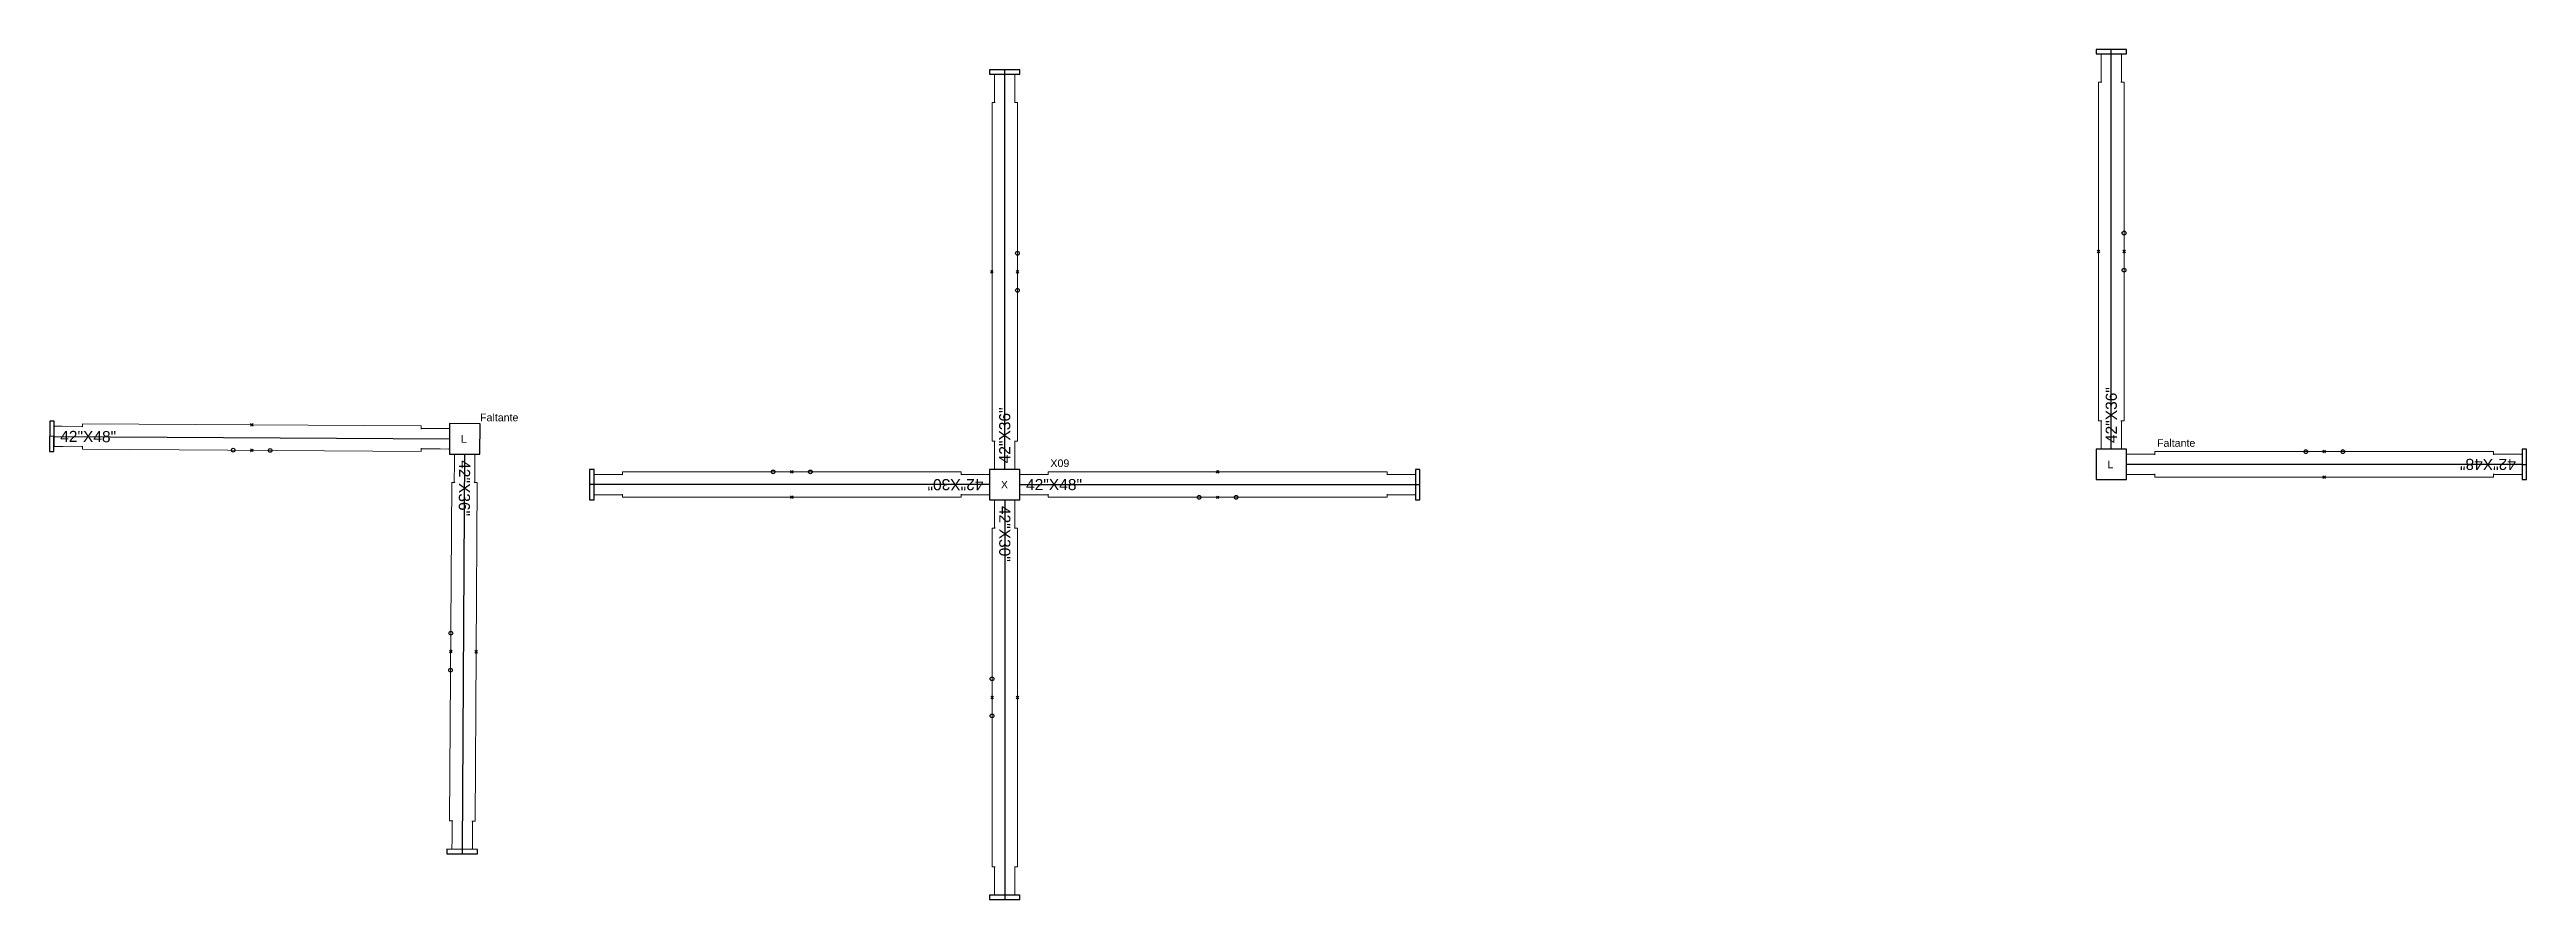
# Model space of a CAD drawing. Header units: millimetres. Extents: x 2204.17 to 2210.85, y 1782.47 to 1784.76.
import ezdxf

# ---------------------------------------------------------------- set-up
doc = ezdxf.new("R2010")
doc.units = ezdxf.units.MM
for name, color, linetype in [('DD2D', 7, 'Continuous'), ('DD2D_Geometry', 7, 'Continuous'), ('Id Unión', 7, 'Continuous')]:
    doc.layers.add(name, color=color, linetype=linetype)
doc.styles.get("Standard").update_dxf_attribs({"font": 'arial.ttf'})

# ---------------------------------------------------------------- blocks, each defined once
blk = doc.blocks.new('DD101042482D')
at = {"color": 5, "linetype": 'Continuous', "lineweight": 0}
for p, q in [((0, -0.0255), (0, 0.0255)), ((0.0017, 0.0275), (0.0218, 0.0275)), ((0.002, 0.0275), (0.0215, 0.0275)), ((0.0747, 0.0275), (0.0215, 0.0275)), ((0.0747, 0.0275), (0.075, 0.0275)), ((0.0765, 0.026), (0.0765, 0.0343)), ((0.9905, 0.0343), (0.0765, 0.0343)), ((0.9905, 0.0343), (0.9905, 0.026)), ((0.9923, 0.0275), (0.992, 0.0275)), ((0.9923, 0.0275), (1.0455, 0.0275)), ((1.0653, 0.0275), (1.0452, 0.0275)), ((1.065, 0.0275), (1.0455, 0.0275)), ((1.067, -0.0255), (1.067, 0.0255)), ((0.025, -0.0275), (0.002, -0.0275)), ((0.025, -0.0275), (0.0747, -0.0275)), ((0.0747, -0.0275), (0.075, -0.0275)), ((0.0765, -0.0343), (0.0765, -0.026)), ((0.9905, -0.0343), (0.0765, -0.0343)), ((0.9905, -0.026), (0.9905, -0.0343)), ((0.9923, -0.0275), (0.992, -0.0275)), ((1.042, -0.0275), (0.9923, -0.0275)), ((1.042, -0.0275), (1.065, -0.0275))]:
    blk.add_line(p, q, dxfattribs=at)
at = {"color": 5}
for p, q in [((0.53, 0.0379), (0.537, 0.0308)), ((0.53, 0.0308), (0.537, 0.0379)), ((0.53, -0.0379), (0.537, -0.0308)), ((0.53, -0.0308), (0.537, -0.0379))]:
    blk.add_line(p, q, dxfattribs=at)
for centre in [(0.4835, -0.0343), (0.5835, -0.0343)]:
    blk.add_circle(centre, 0.005, dxfattribs=at)
at = {"color": 5, "linetype": 'Continuous', "lineweight": 0}
for centre, radius, start, end in [((0.002, 0.0255), 0.00203, 90, 180), ((0.075, 0.026), 0.00151, 10.02098, 90), ((0.075, 0.026), 0.00151, 0, 10.02098), ((0.992, 0.026), 0.00151, 90, 169.97902), ((0.992, 0.026), 0.00151, 169.97902, 180), ((0.992, 0.026), 0.00151, 169.97902, 180), ((1.065, 0.0255), 0.00203, 0, 90), ((0.002, -0.0255), 0.00203, 180, 270), ((0.075, -0.026), 0.00151, 270, 349.97902), ((0.075, -0.026), 0.00151, 349.97902, 0), ((0.992, -0.026), 0.00151, 180, 190.02098), ((0.992, -0.026), 0.00151, 180, 190.02098), ((0.992, -0.026), 0.00151, 190.02098, 270), ((1.065, -0.0255), 0.00203, 270, 0)]:
    blk.add_arc(centre, radius, start, end, dxfattribs=at)
at = {"color": 5}
for p in [(0.5335, 0.0343), (0.5335, -0.0343)]:
    blk.add_point(p, dxfattribs=at)
at = {"insert": (0.0165, 0.0151), "char_height": 0.03, "attachment_point": 1}
blk.add_mtext_dynamic_manual_height_columns('42"X48"', width=75.494015, gutter_width=12.5, heights=[0], dxfattribs=at)
blk = doc.blocks.new('SPACE_DD10104248')
blk.add_blockref('DD101042482D', (0, 0))
blk = doc.blocks.new('DD3021482D')
for p, q in [((0, 0.041), (0, -0.041)), ((0.012, 0.041), (0, 0.041)), ((0.012, -0.041), (0.012, 0.041)), ((0, -0.041), (0.012, -0.041))]:
    blk.add_line(p, q)
blk = doc.blocks.new('SPACE_DD302148')
blk.add_blockref('DD3021482D', (0, 0))
blk = doc.blocks.new('DD101042362D')
at = {"color": 4, "linetype": 'Continuous', "lineweight": 0}
for p, q in [((0, -0.0255), (0, 0.0255)), ((0.0017, 0.0275), (0.0218, 0.0275)), ((0.002, 0.0275), (0.0215, 0.0275)), ((0.0747, 0.0275), (0.0215, 0.0275)), ((0.0747, 0.0275), (0.075, 0.0275)), ((0.0765, 0.026), (0.0765, 0.0343)), ((0.9905, 0.0343), (0.0765, 0.0343)), ((0.9905, 0.0343), (0.9905, 0.026)), ((0.9923, 0.0275), (0.992, 0.0275)), ((0.9923, 0.0275), (1.0455, 0.0275)), ((1.0653, 0.0275), (1.0452, 0.0275)), ((1.065, 0.0275), (1.0455, 0.0275)), ((1.067, -0.0255), (1.067, 0.0255)), ((0.025, -0.0275), (0.002, -0.0275)), ((0.025, -0.0275), (0.0747, -0.0275)), ((0.0747, -0.0275), (0.075, -0.0275)), ((0.0765, -0.0343), (0.0765, -0.026)), ((0.9905, -0.0343), (0.0765, -0.0343)), ((0.9905, -0.026), (0.9905, -0.0343)), ((0.9923, -0.0275), (0.992, -0.0275)), ((1.042, -0.0275), (0.9923, -0.0275)), ((1.042, -0.0275), (1.065, -0.0275))]:
    blk.add_line(p, q, dxfattribs=at)
at = {"color": 4}
for p, q in [((0.53, 0.0379), (0.537, 0.0308)), ((0.53, 0.0308), (0.537, 0.0379)), ((0.53, -0.0379), (0.537, -0.0308)), ((0.53, -0.0308), (0.537, -0.0379))]:
    blk.add_line(p, q, dxfattribs=at)
for centre in [(0.4835, -0.0343), (0.5835, -0.0343)]:
    blk.add_circle(centre, 0.005, dxfattribs=at)
at = {"color": 4, "linetype": 'Continuous', "lineweight": 0}
for centre, radius, start, end in [((0.002, 0.0255), 0.00203, 90, 180), ((0.075, 0.026), 0.00151, 10.02098, 90), ((0.075, 0.026), 0.00151, 0, 10.02098), ((0.992, 0.026), 0.00151, 90, 169.97902), ((0.992, 0.026), 0.00151, 169.97902, 180), ((0.992, 0.026), 0.00151, 169.97902, 180), ((1.065, 0.0255), 0.00203, 0, 90), ((0.002, -0.0255), 0.00203, 180, 270), ((0.075, -0.026), 0.00151, 270, 349.97902), ((0.075, -0.026), 0.00151, 349.97902, 0), ((0.992, -0.026), 0.00151, 180, 190.02098), ((0.992, -0.026), 0.00151, 180, 190.02098), ((0.992, -0.026), 0.00151, 190.02098, 270), ((1.065, -0.0255), 0.00203, 270, 0)]:
    blk.add_arc(centre, radius, start, end, dxfattribs=at)
at = {"color": 4}
for p in [(0.5335, 0.0343), (0.5335, -0.0343)]:
    blk.add_point(p, dxfattribs=at)
at = {"insert": (0.0165, 0.0151), "char_height": 0.03, "attachment_point": 1}
blk.add_mtext_dynamic_manual_height_columns('42"X36"', width=75.494015, gutter_width=12.5, heights=[0], dxfattribs=at)
blk = doc.blocks.new('SPACE_DD10104236')
blk.add_blockref('DD101042362D', (0, 0))
blk = doc.blocks.new('DD3021362D')
for p, q in [((0, 0.041), (0, -0.041)), ((0.012, 0.041), (0, 0.041)), ((0.012, -0.041), (0.012, 0.041)), ((0, -0.041), (0.012, -0.041))]:
    blk.add_line(p, q)
blk = doc.blocks.new('SPACE_DD302136')
blk.add_blockref('DD3021362D', (0, 0))
blk = doc.blocks.new('DD101042302D')
at = {"color": 6, "linetype": 'Continuous', "lineweight": 0}
for p, q in [((0, -0.0255), (0, 0.0255)), ((0.0017, 0.0275), (0.0218, 0.0275)), ((0.002, 0.0275), (0.0215, 0.0275)), ((0.0747, 0.0275), (0.0215, 0.0275)), ((0.0747, 0.0275), (0.075, 0.0275)), ((0.0765, 0.026), (0.0765, 0.0343)), ((0.9905, 0.0343), (0.0765, 0.0343)), ((0.9905, 0.0343), (0.9905, 0.026)), ((0.9923, 0.0275), (0.992, 0.0275)), ((0.9923, 0.0275), (1.0455, 0.0275)), ((1.0653, 0.0275), (1.0452, 0.0275)), ((1.065, 0.0275), (1.0455, 0.0275)), ((1.067, -0.0255), (1.067, 0.0255)), ((0.025, -0.0275), (0.002, -0.0275)), ((0.025, -0.0275), (0.0747, -0.0275)), ((0.0747, -0.0275), (0.075, -0.0275)), ((0.0765, -0.0343), (0.0765, -0.026)), ((0.9905, -0.0343), (0.0765, -0.0343)), ((0.9905, -0.026), (0.9905, -0.0343)), ((0.9923, -0.0275), (0.992, -0.0275)), ((1.042, -0.0275), (0.9923, -0.0275)), ((1.042, -0.0275), (1.065, -0.0275))]:
    blk.add_line(p, q, dxfattribs=at)
at = {"color": 6}
for p, q in [((0.53, 0.0379), (0.537, 0.0308)), ((0.53, 0.0308), (0.537, 0.0379)), ((0.53, -0.0379), (0.537, -0.0308)), ((0.53, -0.0308), (0.537, -0.0379))]:
    blk.add_line(p, q, dxfattribs=at)
for centre in [(0.4835, -0.0343), (0.5835, -0.0343)]:
    blk.add_circle(centre, 0.005, dxfattribs=at)
at = {"color": 6, "linetype": 'Continuous', "lineweight": 0}
for centre, radius, start, end in [((0.002, 0.0255), 0.00203, 90, 180), ((0.075, 0.026), 0.00151, 10.02098, 90), ((0.075, 0.026), 0.00151, 0, 10.02098), ((0.992, 0.026), 0.00151, 90, 169.97902), ((0.992, 0.026), 0.00151, 169.97902, 180), ((0.992, 0.026), 0.00151, 169.97902, 180), ((1.065, 0.0255), 0.00203, 0, 90), ((0.002, -0.0255), 0.00203, 180, 270), ((0.075, -0.026), 0.00151, 270, 349.97902), ((0.075, -0.026), 0.00151, 349.97902, 0), ((0.992, -0.026), 0.00151, 180, 190.02098), ((0.992, -0.026), 0.00151, 180, 190.02098), ((0.992, -0.026), 0.00151, 190.02098, 270), ((1.065, -0.0255), 0.00203, 270, 0)]:
    blk.add_arc(centre, radius, start, end, dxfattribs=at)
at = {"color": 6}
for p in [(0.5335, 0.0343), (0.5335, -0.0343)]:
    blk.add_point(p, dxfattribs=at)
at = {"insert": (0.0165, 0.0151), "char_height": 0.03, "attachment_point": 1}
blk.add_mtext_dynamic_manual_height_columns('42"X30"', width=75.494015, gutter_width=12.5, heights=[0], dxfattribs=at)
blk = doc.blocks.new('SPACE_DD10104230')
blk.add_blockref('DD101042302D', (0, 0))
blk = doc.blocks.new('DD3021302D')
for p, q in [((0, 0.041), (0, -0.041)), ((0.012, 0.041), (0, 0.041)), ((0.012, -0.041), (0.012, 0.041)), ((0, -0.041), (0.012, -0.041))]:
    blk.add_line(p, q)
blk = doc.blocks.new('SPACE_DD302130')
blk.add_blockref('DD3021302D', (0, 0))

msp = doc.modelspace()

# ---------------------------------------------------------------- linework, layer by layer
at = {"layer": 'DD2D'}
for p, q in [((2209.7277, 1784.7504), (2209.7277, 1784.7624)), ((2206.7423, 1784.6957), (2206.7423, 1784.7077)), ((2206.7423, 1783.6287), (2206.7423, 1784.6957)), ((2209.7277, 1783.6834), (2209.7277, 1784.7504)), ((2204.1775, 1783.718), (2204.1655, 1783.7181)), ((2204.1775, 1783.718), (2205.2445, 1783.7113)), ((2205.2445, 1783.7113), (2205.2446, 1783.7113)), ((2205.2852, 1783.6701), (2205.2785, 1782.6031)), ((2209.7687, 1783.6424), (2209.7686, 1783.6424)), ((2210.8357, 1783.6424), (2209.7687, 1783.6424)), ((2210.8357, 1783.6424), (2210.8477, 1783.6424)), ((2205.6343, 1783.5877), (2205.6223, 1783.5877)), ((2206.7013, 1783.5877), (2205.6343, 1783.5877)), ((2206.7833, 1783.5877), (2206.7832, 1783.5877)), ((2206.7833, 1783.5877), (2207.8503, 1783.5877)), ((2207.8503, 1783.5877), (2207.8623, 1783.5877)), ((2206.7423, 1783.5467), (2206.7423, 1782.4797)), ((2205.2785, 1782.6031), (2205.2785, 1782.5911)), ((2206.7423, 1782.4797), (2206.7423, 1782.4677))]:
    msp.add_line(p, q, dxfattribs=at)
at = {"layer": 'DD2D_Geometry'}
for points in [[(2205.2442, 1783.6703), (2205.3263, 1783.6698), (2205.3268, 1783.7518), (2205.2447, 1783.7523)], [(2209.7687, 1783.6834), (2209.6866, 1783.6834), (2209.6866, 1783.6014), (2209.7687, 1783.6014)], [(2206.7833, 1783.6287), (2206.7012, 1783.6287), (2206.7012, 1783.5467), (2206.7833, 1783.5467)]]:
    msp.add_lwpolyline(points, close=True, dxfattribs=at)

# ---------------------------------------------------------------- block references
for name, p, rotation in [('SPACE_DD302136', (2209.7277, 1784.7504), 90), ('SPACE_DD302136', (2206.7423, 1784.6957), 90), ('SPACE_DD10104236', (2206.7423, 1783.6287), 90), ('SPACE_DD10104236', (2209.7277, 1783.6834), 90), ('SPACE_DD302148', (2204.1775, 1783.718), 179.6410451600122), ('SPACE_DD10104248', (2204.1775, 1783.718), 359.6410451600493), ('SPACE_DD10104236', (2205.2852, 1783.6701), 269.6410452131312), ('SPACE_DD302130', (2205.6343, 1783.5877), 180), ('SPACE_DD10104230', (2206.7013, 1783.5877), 180), ('SPACE_DD10104248', (2210.8357, 1783.6424), 180), ('SPACE_DD10104230', (2206.7423, 1783.5467), 270), ('SPACE_DD302136', (2205.2785, 1782.6031), 269.641045213207), ('SPACE_DD302130', (2206.7423, 1782.4797), 270)]:
    msp.add_blockref(name, p, dxfattribs=dict(at, rotation=rotation))
for name, p in [('SPACE_DD302148', (2210.8357, 1783.6424)), ('SPACE_DD10104248', (2206.7833, 1783.5877)), ('SPACE_DD302148', (2207.8503, 1783.5877))]:
    msp.add_blockref(name, p, dxfattribs=at)

# ---------------------------------------------------------------- texts
for s, p in [('L', (2205.2752, 1783.7008)), ('L', (2209.7175, 1783.6321)), ('X', (2206.732, 1783.5774))]:
    msp.add_text(s, height=0.0205, dxfattribs=at).set_placement(p)
at = {"layer": 'Id Unión'}
for s, p in [('Faltante', (2205.3268, 1783.7588)), ('Faltante', (2209.8509, 1783.6899)), ('X09', (2206.8655, 1783.6352))]:
    msp.add_text(s, height=0.0205, dxfattribs=at).set_placement(p)

doc.saveas('drawing.dxf')
